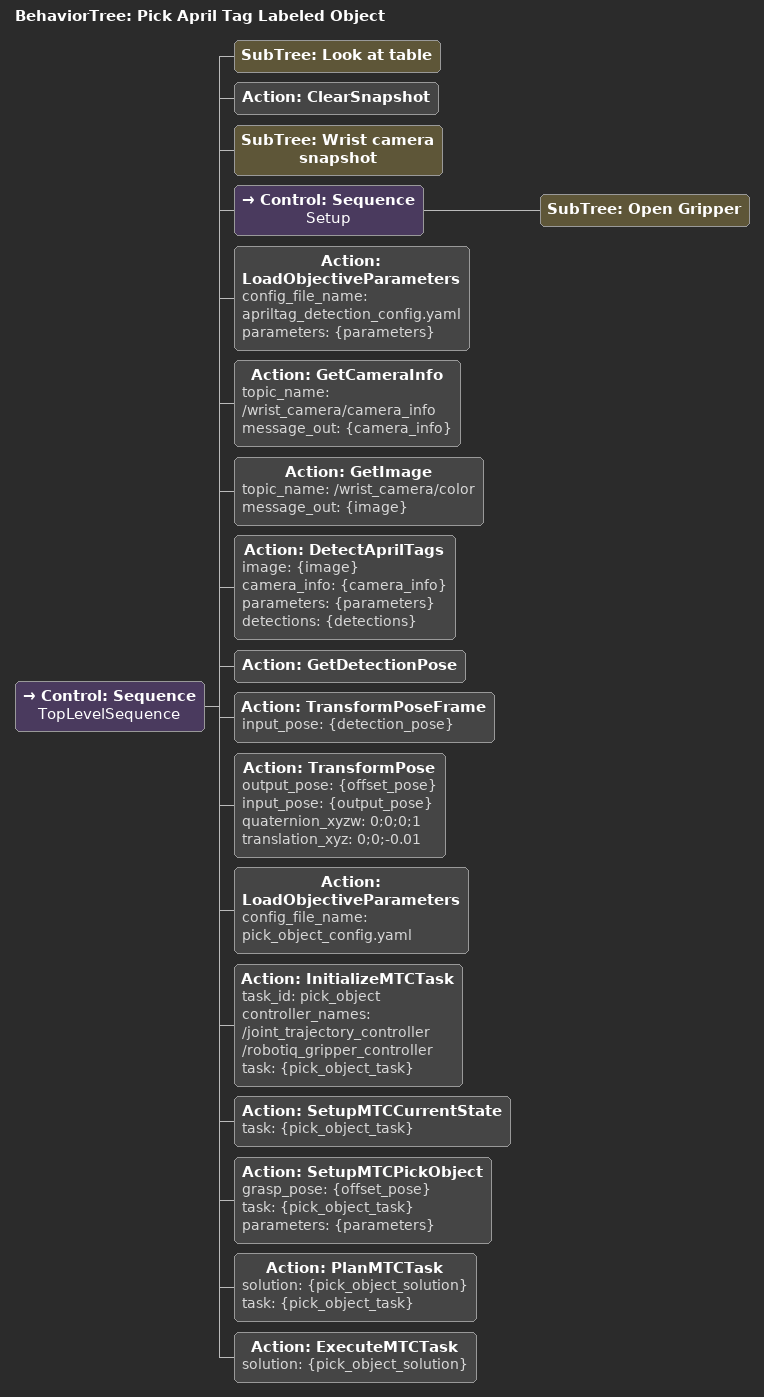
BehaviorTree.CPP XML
<?xml version='1.0' encoding='UTF-8'?>
<root BTCPP_format="4" main_tree_to_execute="Pick April Tag Labeled Object">
  <BehaviorTree ID="Pick April Tag Labeled Object" _description="Picks up an object that has an AprilTag marker.">
    <Control ID="Sequence" name="TopLevelSequence">
      <SubTree ID="Look at table"/>
      <Action ID="ClearSnapshot"/>
      <SubTree ID="Wrist camera snapshot"/>
      <Control ID="Sequence" name="Setup">
        <SubTree ID="Open Gripper"/>
      </Control>
      <Action ID="LoadObjectiveParameters" config_file_name="apriltag_detection_config.yaml" parameters="{parameters}"/>
      <Action ID="GetCameraInfo" topic_name="/wrist_camera/camera_info" message_out="{camera_info}"/>
      <Action ID="GetImage" topic_name="/wrist_camera/color" message_out="{image}"/>
      <Action ID="DetectAprilTags" image="{image}" camera_info="{camera_info}" parameters="{parameters}" detections="{detections}"/>
      <Action ID="GetDetectionPose"/>
      <Action ID="TransformPoseFrame" input_pose="{detection_pose}"/>
      <Action ID="TransformPose" output_pose="{offset_pose}" input_pose="{output_pose}" quaternion_xyzw="0;0;0;1" translation_xyz="0;0;-0.01"/>
      <Action ID="LoadObjectiveParameters" config_file_name="pick_object_config.yaml"/>
      <Action ID="InitializeMTCTask" task_id="pick_object" controller_names="/joint_trajectory_controller /robotiq_gripper_controller" task="{pick_object_task}"/>
      <Action ID="SetupMTCCurrentState" task="{pick_object_task}"/>
      <Action ID="SetupMTCPickObject" grasp_pose="{offset_pose}" task="{pick_object_task}" parameters="{parameters}"/>
      <Action ID="PlanMTCTask" solution="{pick_object_solution}" task="{pick_object_task}"/>
      <Action ID="ExecuteMTCTask" solution="{pick_object_solution}"/>
    </Control>
  </BehaviorTree>
</root>
